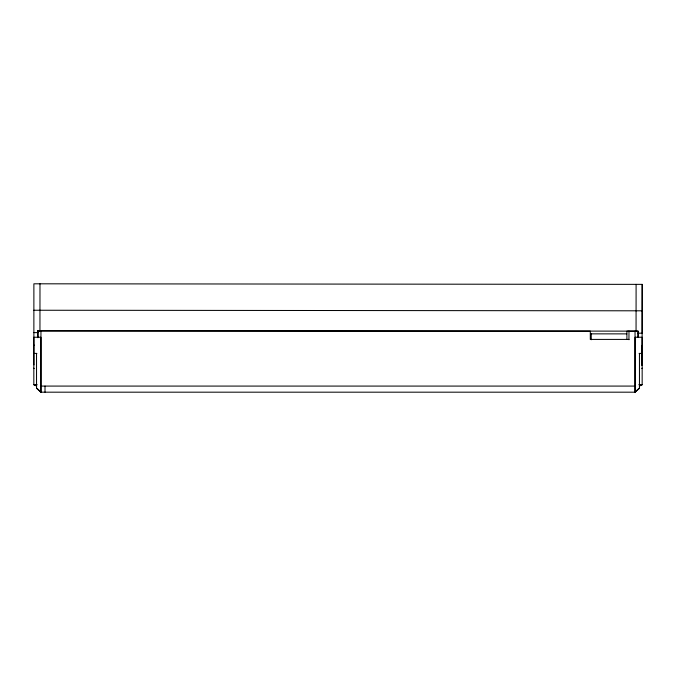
<?xml version="1.0" encoding="UTF-8"?>
<svg xmlns="http://www.w3.org/2000/svg" width="676" height="676" viewBox="0 0 676 676"><rect width="100%" height="100%" fill="white"/><g stroke="black" fill="none" stroke-linecap="round" stroke-linejoin="round"><path stroke-width="1.01" d="M36.538 385.835L36.538 384.61M37.89 337.738L37.915 330.589L638.093 331.147L638.093 337.248L638.093 331.147L628.984 331.147L628.95 339.724M39.985 283.81L39.952 330.589L37.915 330.589M591.246 339.758L591.23 333.851M636.057 331.147L636.099 284.368M641.811 365.42A8.518 1.952 0 0 0 642.023 365.175L642.107 345.368A8.543 1.977 -0.1 0 1 641.828 345.875M34.07 364.846A8.518 1.952 0 0 1 33.868 364.601L33.885 283.802L642.2 284.368L642.158 333.192L638.076 333.183M642.09 364.922L642.2 284.368M37.89 337.248L37.898 331.147L590.3 331.147L590.3 339.411L628.984 339.411M37.898 331.147L40.949 331.147L40.949 392.181L635.06 392.181L639.454 388.117L639.454 353.413M628.933 331.147L626.905 331.147L626.905 339.453M33.825 332.617L37.915 332.617M33.825 353.413L36.884 353.413M639.107 353.413L642.158 353.413M40.949 386.08L635.06 386.08M33.868 310.242L642.183 310.808M591.246 333.851L626.77 333.876M635.043 331.147L635.06 392.181L639.454 388.117L635.043 392.181L635.043 337.248L642.158 337.248L642.158 384.61A7.106 1.572 0 0 1 639.234 385.878M45.013 386.08L45.013 392.181M36.538 353.413L36.538 388.117L40.932 392.181L40.949 337.248L33.825 337.248L33.834 384.61A7.106 1.572 0 0 0 36.758 385.886M642.158 368.116A7.106 1.572 0 0 1 641.811 368.597M34.18 368.597A7.106 1.572 0 0 1 33.834 368.116M34.096 345.309A8.543 1.977 0.2 0 1 33.817 344.811M36.876 384.61L33.834 384.61L36.867 384.61M642.158 384.61L639.116 384.61L642.158 384.61M40.949 392.181L36.538 388.117L40.949 392.181"/></g></svg>
